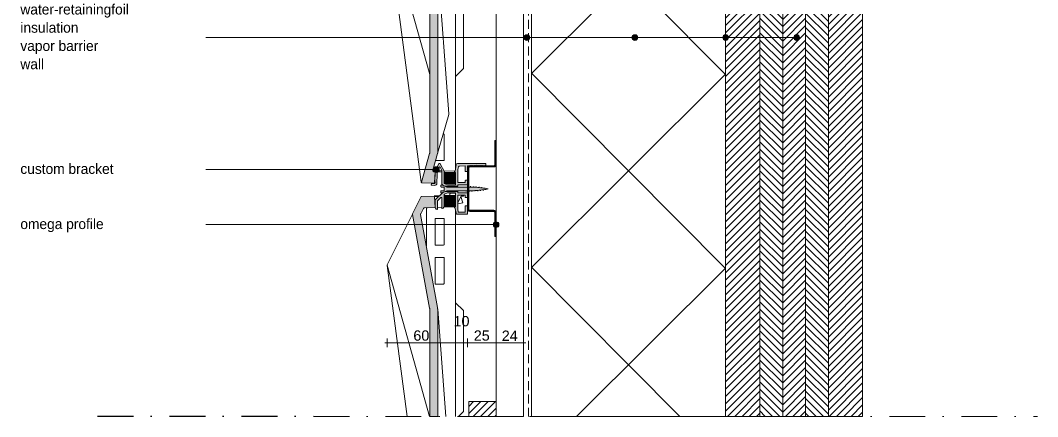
# Paper-space layout 'd-02 bottom connection windowframe' of a CAD drawing. Header units: millimetres. Extents: x 12 to 195, y 11 to 236.
# Drawn here: x 11.8 to 190, y 97.3 to 166.6 of the extents above; entities that cross this region are included whole.
import ezdxf
from ezdxf.xclip import XClip

# ---------------------------------------------------------------- set-up
doc = ezdxf.new("R2010")
doc.units = ezdxf.units.MM
doc.header["$MEASUREMENT"] = 0
doc.header["$XCLIPFRAME"] = 0
doc.linetypes.add('B0302', pattern=[12.51000022888184, 6.260000228881836, -3.125, 0, -3.125000000000004])
doc.linetypes.add('B0701', pattern=[2.341199934482575, 1.559999942779541, -0.7811999917030339])
for name, color, linetype in [('#01', 7, 'Continuous'), ('Dim - 1_50_100', 7, 'Continuous'), ('Info - 1_50_100', 7, 'Continuous'), ('Info - 1_5_10', 7, 'Continuous'), ('Info - English', 7, 'Continuous')]:
    doc.layers.add(name, color=color, linetype=linetype)
doc.styles.add('GENERATED_STYLE_3', font='Helvetica.ttc')
doc.styles.add('GENERATED_STYLE_4', font='')
doc.styles.get('GENERATED_STYLE_4').set_extended_font_data('Work Sans')
pattern_1 = [(44.99999999999999, (-5626.126061456678, 31.24545389314201), (-0.6363961030678926, 0.6363961030678927), [])]
pattern_2 = [(315, (-5626.126061456678, 31.24545389314201), (0.6363961030678926, 0.6363961030678927), [])]

# ---------------------------------------------------------------- blocks, each defined once
blk = doc.blocks.new('Drawing_2_1', base_point=(-5626.126061456678, 31.24545389314201))
at = {"layer": '#01', "linetype": 'Continuous', "lineweight": 0, "true_color": 0x000000}
for points in [[(100.0186748125449, 163.6097720592088), (100.0567350520374, 163.4184303424741), (100.1651214186543, 163.256218665317), (100.3273330958114, 163.1478322987003), (100.5186748125455, 163.1097720592086), (100.7100165292796, 163.1478322987003), (100.8722282064367, 163.256218665317), (100.9806145730536, 163.4184303424741), (101.0186748125461, 163.6097720592088), (100.9806145730536, 163.8011137759436), (100.8722282064367, 163.9633254531007), (100.7100165292796, 164.0717118197174), (100.5186748125455, 164.1097720592091), (100.3273330958114, 164.0717118197174), (100.1651214186543, 163.9633254531007), (100.0567350520374, 163.8011137759436)], [(118.9547312846715, 163.6097720592088), (118.9927915241631, 163.4184303424741), (119.10117789078, 163.256218665317), (119.2633895679371, 163.1478322987003), (119.4547312846721, 163.1097720592086), (119.6460730014062, 163.1478322987003), (119.8082846785633, 163.256218665317), (119.9166710451802, 163.4184303424741), (119.9547312846718, 163.6097720592088), (119.9166710451802, 163.8011137759436), (119.8082846785633, 163.9633254531007), (119.6460730014062, 164.0717118197174), (119.4547312846721, 164.1097720592091), (119.2633895679371, 164.0717118197174), (119.10117789078, 163.9633254531007), (118.9927915241631, 163.8011137759436)], [(134.8459341515129, 163.6097720592088), (134.8839943910054, 163.4184303424741), (134.9923807576223, 163.256218665317), (135.1545924347795, 163.1478322987003), (135.3459341515135, 163.1097720592086), (135.5372758682476, 163.1478322987003), (135.6994875454047, 163.256218665317), (135.8078739120216, 163.4184303424741), (135.8459341515141, 163.6097720592088), (135.8078739120216, 163.8011137759436), (135.6994875454047, 163.9633254531007), (135.5372758682476, 164.0717118197174), (135.3459341515135, 164.1097720592091), (135.1545924347795, 164.0717118197174), (134.9923807576223, 163.9633254531007), (134.8839943910054, 163.8011137759436)], [(147.2864380636816, 163.6097720592088), (147.3244983031732, 163.4184303424741), (147.4328846697901, 163.256218665317), (147.5950963469472, 163.1478322987003), (147.7864380636822, 163.1097720592086), (147.9777797804163, 163.1478322987003), (148.1399914575734, 163.256218665317), (148.2483778241903, 163.4184303424741), (148.2864380636819, 163.6097720592088), (148.2483778241903, 163.8011137759436), (148.1399914575734, 163.9633254531007), (147.9777797804163, 164.0717118197174), (147.7864380636822, 164.1097720592091), (147.5950963469472, 164.0717118197174), (147.4328846697901, 163.9633254531007), (147.3244983031732, 163.8011137759436)], [(84.18939671923465, 140.5031805296066), (84.22745695872713, 140.3118388128719), (84.33584332534406, 140.1496271357147), (84.49805500250119, 140.041240769098), (84.68939671923525, 140.0031805296063), (84.88073843596933, 140.041240769098), (85.04295011312647, 140.1496271357147), (85.15133647974338, 140.3118388128719), (85.18939671923587, 140.5031805296066), (85.15133647974338, 140.6945222463413), (85.04295011312647, 140.8567339234985), (84.88073843596933, 140.9651202901151), (84.68939671923525, 141.0031805296068), (84.49805500250119, 140.9651202901151), (84.33584332534406, 140.8567339234985), (84.22745695872713, 140.6945222463413)], [(94.64593415151424, 130.8629485474509), (94.68399439100583, 130.6716068307162), (94.79238075762275, 130.5093951535591), (94.95459243477988, 130.4010087869424), (95.14593415151396, 130.3629485474507), (95.33727586824892, 130.4010087869424), (95.49948754540605, 130.5093951535591), (95.60787391202209, 130.6716068307162), (95.64593415151457, 130.8629485474509), (95.60787391202209, 131.0542902641857), (95.49948754540605, 131.2165019413428), (95.33727586824892, 131.3248883079595), (95.14593415151396, 131.3629485474512), (94.95459243477988, 131.3248883079595), (94.79238075762275, 131.2165019413428), (94.68399439100583, 131.0542902641857)]]:
    blk.add_hatch(color=18, dxfattribs=at).paths.add_polyline_path(points)
at = {"layer": 'Info - 1_50_100', "linetype": 'Continuous', "lineweight": 0, "true_color": 0x000000}
h = blk.add_hatch(dxfattribs=at)
h.set_pattern_fill('310_Naaldhout__01__0001', color=18, style=0, pattern_type=2)
h.set_pattern_definition(pattern_1)
h.paths.add_polyline_path([(141.3459342142911, 203.7459770742161), (135.3459349593499, 203.7459770742161), (135.3459349593499, 97.3009096612989), (141.3459342142911, 97.3009096612989)])
h = blk.add_hatch(dxfattribs=at)
h.set_pattern_fill('310_Naaldhout__02__0001', color=18, style=0, pattern_type=2)
h.set_pattern_definition(pattern_2)
h.paths.add_polyline_path([(145.3459346613264, 203.7459770742161), (141.3459342142911, 203.7459770742161), (141.3459342142911, 97.3009096612989), (145.3459346613264, 97.3009096612989)])
h = blk.add_hatch(dxfattribs=at)
h.set_pattern_fill('310_Naaldhout__01__0001', color=18, style=0, pattern_type=2)
h.set_pattern_definition(pattern_1)
h.paths.add_polyline_path([(149.3459351083617, 203.7459770742161), (145.3459346613264, 203.7459770742161), (145.3459346613264, 97.3009096612989), (149.3459351083617, 97.3009096612989)])
h = blk.add_hatch(dxfattribs=at)
h.set_pattern_fill('310_Naaldhout__02__0001', color=18, style=0, pattern_type=2)
h.set_pattern_definition(pattern_2)
h.paths.add_polyline_path([(153.3459355553969, 203.7459770742161), (149.3459351083617, 203.7459770742161), (149.3459351083617, 97.3009096612989), (153.3459355553969, 97.3009096612989)])
h = blk.add_hatch(dxfattribs=at)
h.set_pattern_fill('310_Naaldhout__01__0001', color=18, style=0, pattern_type=2)
h.set_pattern_definition(pattern_1)
h.paths.add_polyline_path([(159.3459348103381, 203.7459770742161), (153.3459355553969, 203.7459770742161), (153.3459355553969, 97.3009096612989), (159.3459348103381, 97.3009096612989)])
h = blk.add_hatch(dxfattribs=at)
h.set_pattern_fill('415_Isolatie_ruit_0001', color=18, style=0, pattern_type=2)
h.set_pattern_definition([(314.8482473275195, (101.3459341515137, 89.44881628600525), (16.97032465217232, 16.8806672543051), []), (224.8482473275195, (101.3459341515137, 89.44881628600525), (-16.97032465217232, 17.06045824264919), [])])
h.paths.add_polyline_path([(135.3459349593499, 194.2146892252307), (101.3459354063853, 194.2146892252307), (101.3459354063853, 97.3009096612989), (135.3459349593499, 97.3009096612989)])
at = {"layer": 'Info - 1_5_10', "linetype": 'Continuous', "lineweight": 0, "true_color": 0xd1d7d8}
for points in [[(84.90742535802642, 176.0041825912067), (84.90619639271557, 176.0758178934265), (84.90252419602928, 176.1483370979069), (84.89645269029467, 176.2208728185533), (84.88805449544489, 176.2925574717249), (84.87743006042159, 176.3625336532099), (81.91210385264291, 192.6254540768488), (81.90953653151212, 192.649644818803), (81.90949844483254, 192.6742896135644), (81.9119900606351, 192.6990856103128), (81.91698076037035, 192.7237281001622), (81.92440921516476, 192.7479142606167), (81.93204679848876, 192.7667346212543), (82.39677168995208, 193.6981740867171, -0.274850241217524), (82.56873673623488, 193.808728648783), (84.44349233600512, 193.8741965569357), (84.37692764153849, 195.7803600073999, 0.4140854320686252), (84.27354233204909, 195.8768106569209), (82.08160799476883, 195.8012267142561, 0.2749678799591762), (82.02999224743124, 195.7680594348934), (80.51525992831365, 192.7333253803982), (80.5098117718286, 192.719114942981), (80.50563142822486, 192.7019761349428), (80.50388815547916, 192.6846274784215), (80.50462390025803, 192.6674864171469), (83.49431848352484, 176.2691359485554), (83.50066639748644, 176.2218632636327), (83.50497478797259, 176.1735793550214), (83.50715211415593, 176.1253101160417), (83.50742536901379, 143.3815390356222), (83.50633680718201, 143.3626439426517), (83.50309418682312, 143.3437434614721), (82.06681063023336, 138.2736783624422, 0.4868916708555518), (82.12247049683263, 138.1973578487223), (84.27354233204997, 138.1231829578528, 0.414085432068016), (84.37692764153849, 138.2196336073737), (84.44349233600512, 140.1257970578277), (84.2510070895095, 140.132518790751, -0.4867563807648648), (84.0655616452981, 140.3869174696731), (84.89514767103313, 143.3149141647), (84.9012107872662, 143.3408698899009), (84.90524820282275, 143.367086937884), (84.90721887794805, 143.3932988160807)], [(86.20692684922382, 138.0565145262262), (88.04593420629558, 137.9931004794306), (88.04593420629558, 139.9999970156677), (86.04349232366192, 140.0699238270718), (86.11043399485041, 138.152965175747, 0.3940368226717691)], [(80.50388815547916, 132.6846274784214), (80.50462390025803, 132.6674864171468), (83.49431848352484, 116.2691359485553), (83.50066639748644, 116.2218632636327), (83.50497478797259, 116.1735793550213), (83.50715211415593, 116.1253101160417), (83.50730920842776, 97.3009096612989), (84.90730693580684, 97.3009096612989), (84.90742535802642, 116.0041825912067), (84.90619639271557, 116.0758178934264), (84.90252419602928, 116.1483370979069), (84.89645269029467, 116.2208728185532), (84.88805449544489, 116.2925574717249), (84.87743006042159, 116.3625336532098), (81.91210385264291, 132.6254540768487), (81.90953653151212, 132.649644818803), (81.90949844483254, 132.6742896135644), (81.9119900606351, 132.6990856103128), (81.91698076037035, 132.7237281001621), (81.92440921516476, 132.7479142606167), (81.93204679848876, 132.7667346212542), (82.39677168995208, 133.698174086717, -0.2748502412175134), (82.56873673623488, 133.808728648783), (84.44349233600512, 133.8741965569357), (84.37692764153849, 135.7803600073998, 0.4140854320686544), (84.27354233204909, 135.8768106569208), (82.08160799476883, 135.801226714256, 0.2749678799591278), (82.02999224743124, 135.7680594348933), (80.51525992831365, 132.7333253803981), (80.5098117718286, 132.7191149429809), (80.50563142822486, 132.7019761349427)], [(88.04593420629558, 136.0068931353432), (86.20692684922471, 135.9434790885476, 0.3940368226724141), (86.11043399485041, 135.8470284390265), (86.04349232366192, 133.9300697876915), (88.04593420629558, 133.9999965990957)]]:
    blk.add_hatch(color=254, dxfattribs=at).paths.add_polyline_path(points)
at = {"layer": 'Info - 1_5_10', "linetype": 'Continuous', "lineweight": 0, "true_color": 0x99a3a6}
h = blk.add_hatch(dxfattribs=at)
h.set_pattern_fill('ANSI31_0001', color=253, style=0, pattern_type=2)
h.set_pattern_definition([(135, (417.7347873130586, 52.34464899630595), (0.1122532015133644, 0.1122532015133644), [])])
h.paths.add_polyline_path([(90.14593419008588, 133.571206571831, 0.4142135623730953), (90.5459341870003, 133.1712065749168), (94.74593415459952, 133.1712065749168, -0.4142135623730989), (94.94593415305718, 132.9712065764597), (94.94593415305718, 128.7712066088597), (95.14593415151396, 128.7712066088597), (95.14593415151396, 132.9712065764597, 0.4142135623730951), (94.74593415459952, 133.3712065733739), (90.5459341870003, 133.3712065733739, -0.4142135623730951), (90.34593418854264, 133.571206571831), (90.34593418854264, 140.7712065162882, -0.4142135623730953), (90.5459341870003, 140.9712065147453), (94.74593415459952, 140.9712065147453, 0.4142135623730989), (95.14593415151396, 141.3712065116595), (95.14593415151396, 145.5712064792595), (94.94593415305718, 145.5712064792595), (94.94593415305718, 141.3712065116595, -0.4142135623730951), (94.74593415459952, 141.1712065132024), (90.5459341870003, 141.1712065132024, 0.4142135623730951), (90.14593419008588, 140.7712065162882)])
at = {"layer": 'Info - 1_5_10', "linetype": 'Continuous', "lineweight": 0, "true_color": 0xe9ebeb}
for points in [[(88.48593420290118, 137.8228710930887), (90.08593419055887, 137.8228710930886, 0.4142135623730989), (90.12593419025006, 137.86287109278), (90.12593419025006, 138.5828710872257, 0.4142135623726788), (90.08593419055887, 138.6228710869172), (89.78593419287328, 138.6228710869172, 0.4142135623734071), (89.74593419318123, 138.5828710872257), (89.74593419318123, 138.2628710896944, -0.414213562372891), (89.70593419349004, 138.2228710900028), (88.48593420290207, 138.2228710900029, -0.4142135623736158), (88.44593420321002, 138.2628710896944), (88.4466965958124, 140.5098667748495), (88.53805237312962, 140.9710606379247, -0.3384598538292494), (88.6838417657767, 141.0995812941503), (89.70314393456214, 141.1708578452206, -0.4348123749608888), (89.74593419318123, 141.130955283518), (89.74593419318123, 140.2170387967937, 0.4142135623726783), (89.78593419287328, 140.1770387971023), (90.10593419040447, 140.1770387971023, 0.414213562372683), (90.14593419009654, 140.2170387967937), (90.14593419009654, 141.1312065135166, -0.414213562372679), (90.1859341897877, 141.171206513208), (90.54105510174625, 141.171206513208, 0.1532443589490947), (90.56391224442618, 141.1783804408875, -0.3138593383616773), (90.67819795782839, 141.1783804408868, 0.3138593383651004), (90.72391224319088, 141.1783804408868, -0.3138593383655107), (90.83819795659487, 141.1783804408868, 0.3138593383656995), (90.88391224195558, 141.1783804408868, -0.3138593383655549), (90.99819795536047, 141.1783804408868, 0.3138593383655878), (91.04391224072205, 141.1783804408868, -0.3138593383653822), (91.15819795412605, 141.1783804408868, 0.3138593383652675), (91.20391223948765, 141.1783804408867, -0.3138593383656388), (91.31819795289164, 141.1783804408867, 0.3138593383651566), (91.36391223825325, 141.1783804408867, -0.3138593383656388), (91.47819795165813, 141.1783804408867, 0.3138593383652113), (91.52391223701883, 141.1783804408867, -0.3138593383653824), (91.63819795042284, 141.1783804408867, 0.3138593383654765), (91.68391223578531, 141.1783804408867, -0.3138593383656388), (91.79819794918842, 141.1783804408867, 0.3138593383654904), (91.84391223455091, 141.1783804408867, -0.3138593383656214), (91.9581979479549, 141.1783804408868, 0.3138593383652675), (92.00391223331562, 141.1783804408867, -0.3138593383656388), (92.1181979467205, 141.1783804408867, 0.3138593383654904), (92.16391223208208, 141.1783804408868, -0.3138593383653768), (92.27819794548608, 141.1783804408868, 0.3138593383658112), (92.32391223084768, 141.1783804408868, -0.3138593383655778), (92.43819794425167, 141.1783804408867, 0.3138593383654765), (92.48391222961328, 141.1783804408867, -0.3138593383655158), (92.59819794301727, 141.1783804408867, 0.3138593383654765), (92.64391222837887, 141.1783804408867, -0.3138593383655778), (92.75819794178287, 141.1783804408867, 0.3138593383653787), (92.80391222714445, 141.1783804408867, -0.3138308322873239), (92.91818942186403, 141.1783863718794, 0.2165739806985618), (92.95074458199704, 141.1724091165833), (93.31563559064548, 141.2636318687454, 0.3441507314089047), (93.34593416541014, 141.3024375684518), (93.34593416541014, 141.5121108245451, 0.4131689875748955), (93.30607687413828, 141.5521105696645), (91.7849329794187, 141.5575376052997), (91.74593297971967, 141.5186764989866), (91.70693298002064, 141.5578158884904), (88.35441974656266, 141.5697767613893, 0.3788661086953874), (88.1552851979448, 141.394859972629), (88.05659326144699, 140.6141167029918), (88.0530871748091, 140.597663456728), (87.88765244057385, 140.0515947012092, 0.5032455528953111), (87.92593420722206, 139.9999970156448), (88.04593420629558, 139.9999970156448), (88.04593420629558, 137.9216990531879, -0.4142135623730951), (87.94593420706764, 137.8216990539594), (86.65369810948408, 137.8216990539594, -0.1066148289769721), (86.61247929384253, 137.8305891795035), (86.04709176187964, 138.0863748973793, -0.2945892852057491), (86.02357928844472, 138.1228188468532), (86.02357928844472, 140.0739156835526), (86.05070899270385, 140.0739156835526, 0.5621092908558138), (86.08623349379042, 140.1323007260196), (85.37026063414466, 141.5157393690999, 0.280320148986189), (85.28144938142823, 141.5697767613894), (85.18951574843658, 141.5697767613894, 0.279324642321902), (85.10087483494911, 141.5160670235769), (84.40890974239235, 140.1910276734262, 0.551884878663994), (84.44297012793012, 140.1325359360875), (84.47188063572142, 140.131526358909), (84.41142550391945, 138.4003178923878, 0.2701768614908147), (84.43048695660326, 138.3648250351657, -0.2701768615463996), (84.44954840928798, 138.3293321779302), (84.44237209014017, 138.1238292855705, -0.3824410570997929), (84.40538472844406, 138.08533704397), (83.83542904835828, 138.0426381716911, 0.3824410571265239), (83.79844168667017, 138.004145930098), (83.7927127299487, 137.8400900750497, 0.4142135623728338), (83.86987203576712, 137.7573468497795), (84.36835239263374, 137.7399395320705, 0.4142135624145878), (84.7820685189875, 138.1257360612191), (84.83455901446035, 139.6288671845333, 0.1638864810348171), (84.81630517503547, 139.6900418028718, -0.1638864810348737), (84.79805133561058, 139.7512164212103), (84.81573457757551, 140.2575982169936, -0.1120556062271076), (84.82703274601988, 140.3003985287664), (85.1457680817278, 140.910742701672, -0.6071877930533163), (85.32322024793082, 140.9104150471949), (85.62120179835198, 140.3346401610042, -0.1199640936569042), (85.64357929137678, 140.2427149471262), (85.64357929137589, 138.0879639677561, 0.2945892852054213), (85.87870402572406, 137.7235244730178), (86.2153868551534, 137.5712065417698), (88.44593420321002, 137.5712065417698), (88.44593420321002, 137.7828710933972, -0.4142135623730953)], [(90.14593419009654, 134.1253742913368, 0.4142135623727902), (90.10593419040447, 134.1653742910282), (89.78593419287328, 134.1653742910282, 0.4142135623725869), (89.74593419318123, 134.1253742913368), (89.74593419318123, 133.1112065753853, -0.4142135623732983), (89.70593419349004, 133.0712065756938), (88.53226680065518, 133.0712065756939, -0.3798864104167328), (88.49254781578875, 133.1064734774046), (88.44621521803475, 133.4952851513814), (88.44593420321002, 135.9795420007879, -0.4142135623725869), (88.48593420290118, 136.0195420004794), (89.70593419349004, 136.0195420004794, -0.4142135623731967), (89.74593419318123, 135.9795420007879), (89.74593419318123, 135.6595420032565, 0.4142135623727902), (89.78593419287328, 135.619542003565), (90.08593419055887, 135.619542003565, 0.4142135623731967), (90.12593419025006, 135.6595420032565), (90.12593419025006, 136.3795419977022, 0.4142135623730951), (90.08593419055887, 136.4195419973937), (88.48593420290118, 136.4195419973937, -0.4142135623728918), (88.44593420321002, 136.4595419970851), (88.44593420321002, 136.6712065487127), (86.21242524578233, 136.6712065487127), (85.86705385180605, 136.5149578433366, 0.07719877661468819), (85.81566536282193, 136.4813670599041), (84.50525964934653, 135.285691800865, 0.2034522994250026), (84.44924944444222, 135.1397802285576), (84.48957758386567, 133.9902711531072, 0.0545292150075244), (84.4926952684073, 133.9687487687264), (84.54770986104964, 133.755790244691, 0.350472870643332), (84.86513194944845, 133.5233164226717, 0.4119366216233153), (84.90342642314008, 133.5646520827921), (84.8558927155576, 134.9506288573931, -0.2032898881060238), (84.9119072359299, 135.0964157357086), (85.46176574271414, 135.5921139471441, -0.6492723048424657), (85.62872375323494, 135.5179386429711), (85.63047241493749, 133.7450800663476, 0.413485737911898), (85.67041242574369, 133.7051195656504, 0.3485358030604757), (85.97765551781134, 133.9481545476615), (86.02716296873592, 134.1704343986239, 0.05488477589012855), (86.02955468079188, 134.1921913103603), (86.02923272450181, 136.0825694873923, -0.2946355591848806), (86.08801390665289, 136.1736963923996), (86.61177916956132, 136.4106518718564, -0.1066148289371741), (86.65299798518866, 136.4195419973939), (87.94593420706764, 136.4195419973938, -0.4142135623730543), (88.04593420629647, 136.3195419981652), (88.04593420629647, 133.9999970619303), (87.92593420722206, 133.9999970619303, 0.5032455528954611), (87.88765244057385, 133.948399376366), (88.04947787075079, 133.4142442506209, -0.04391846951814006), (88.05666396184186, 133.3799213111602), (88.12010485215805, 132.8475410873328, 0.3798864104170209), (88.3186997764902, 132.6712065787796), (90.10593419040447, 132.6712065787796, 0.4142135623726885), (90.14593419009564, 132.7112065784709)]]:
    blk.add_hatch(color=254, dxfattribs=at).paths.add_polyline_path(points)
at = {"layer": 'Info - 1_5_10', "linetype": 'Continuous', "lineweight": 0, "true_color": 0xffffff}
blk.add_hatch(color=7, dxfattribs=at).paths.add_polyline_path([(93.77788210203164, 137.1183751941698, 0.01785136125707845), (92.67743919648908, 137.3038522675096), (92.66656779819814, 137.4274784748051), (92.65586505034929, 137.3078495805944, 0.00772063941541663), (92.17611744773357, 137.3618299977657), (92.16646270716922, 137.4699962078921), (92.15724860361885, 137.3647334089423, 0.007718178801854274), (91.67617864235922, 137.4033962947905), (91.6665369264189, 137.514603691475), (91.65701565044948, 137.4046685233873, 0.00767841956179536), (91.1774882105707, 137.4288196073016), (91.1665313454586, 137.5582309025326), (91.15544527893071, 137.4295750911552, 0.007604617725414691), (90.68000439328384, 137.4382982885655), (90.66653450209384, 137.6019024945967), (90.6524630550889, 137.438360415096), (90.1805244219851, 137.4383682901382), (90.16644293687915, 137.6093652247101), (90.15173730895486, 137.4383751917012), (86.52998742110185, 137.4383751917013), (85.6267793686163, 137.8197297027511, 0.5367041045605829), (85.48788216598346, 137.7276047473206), (85.48883730438739, 137.4630071311335), (85.49466411147489, 137.4539417601605), (85.5051679547847, 137.4490350748467), (86.03788216174024, 137.4488439078267), (86.03788216174024, 136.7879064805439), (85.50250268309068, 136.7871519032035), (85.49334733555457, 136.7815104798827), (85.48819405452512, 136.7711159893776), (85.48788216598346, 136.5091456410192, 0.5367041045608849), (85.6267793686163, 136.4170206855888), (86.52998742110185, 136.7983751966385), (89.90173731091832, 136.7983751966386), (89.91070959247605, 136.695033317096), (89.92279322937247, 136.6950333170954), (89.93052979736672, 136.7983751966384), (90.40173735798263, 136.7983751966387), (90.41768987032751, 136.6251356297669), (90.43052098969096, 136.7983751966383), (90.63096837901429, 136.7983751966383, 0.004369740764550668), (90.904217485277, 136.7998080352007), (90.91781359664265, 136.6557697789787), (90.92859431841393, 136.8012085032149, 0.00764654708744964), (91.40648143722885, 136.8168327640289), (91.41775232360683, 136.6986628393459), (91.42667891702239, 136.818638227976, 0.007702917236351659), (91.90733404192919, 136.8498416672781), (91.91771492830014, 136.7418329602476), (91.92598751128057, 136.8521045926809, 0.007724266795643549), (92.4067272840725, 136.8987945429545), (92.41774288413308, 136.7858677688478), (92.42659126960095, 136.9018375563383, 0.007706227061607669), (92.90436625520027, 136.9645548767627), (92.91780343107004, 136.8303073666889), (92.92874182645593, 136.9681572330117, 0.01379228786825686)])
at = {"layer": 'Info - 1_5_10', "linetype": 'Continuous', "lineweight": 0, "true_color": 0x99a3a6}
h = blk.add_hatch(dxfattribs=at)
h.set_pattern_fill('310_Naaldhout__01__0001', color=253, style=0, pattern_type=2)
h.set_pattern_definition(pattern_1)
h.paths.add_polyline_path([(90.34593346923252, 97.3009096612989), (95.14593287318549, 97.3009096612989), (95.14593287318549, 99.9191372260892), (90.34593346923252, 99.9191372260892)])
at = {"layer": '#01', "color": 9, "linetype": 'Continuous', "lineweight": 0}
for p, q in [((134.8459352573735, 163.6097709432767), (44.30875578165664, 163.6097709432767)), ((100.0186748980764, 163.6097709432767), (44.30875578165664, 163.6097709432767)), ((147.286438142241, 163.6097709432767), (56.7492614977475, 163.6097709432767)), ((118.9547317192384, 163.6097709432767), (61.12411308204046, 163.6097709432767)), ((84.18939587654722, 140.5031806004305), (44.30875578165664, 140.5031806004305)), ((94.645933171209, 130.862947277826), (44.30875578165664, 130.862947277826))]:
    blk.add_line(p, q, dxfattribs=at)
at = {"layer": '#01', "color": 4, "linetype": 'Continuous', "lineweight": 0, "flags": 128}
blk.add_lwpolyline([(159.3459341515135, 97.3009096612989), (159.3459341515135, 203.7459769549847), (135.3459341515135, 203.7459769549847), (135.3459341515135, 97.3009096612989)], dxfattribs=at)
at = {"layer": '#01', "color": 1, "linetype": 'B0302', "lineweight": 0, "flags": 128}
blk.add_lwpolyline([(25.34412903616978, 97.3009096612989), (190.0000826690835, 97.3009096612989)], dxfattribs=at)
at = {"layer": '#01', "color": 1, "linetype": 'Continuous', "lineweight": 0}
for centre in [(100.5186748125455, 163.6097720592086), (119.4547312846721, 163.6097720592086), (135.3459341515135, 163.6097720592086), (147.7864380636822, 163.6097720592086), (84.68939671923525, 140.5031805296063), (95.14593415151396, 130.8629485474507)]:
    blk.add_circle(centre, 0.5, dxfattribs=at)
at = {"layer": 'Dim - 1_50_100', "color": 1, "linetype": 'Continuous', "lineweight": 0}
for p, q in [((76.07537878787929, 109.419941293514), (76.07537878787929, 110.9199403994435)), ((88.04593540638533, 109.419941293514), (88.04593540638533, 110.9199403994435)), ((90.14593302219726, 109.419941293514), (90.14593302219726, 110.9199403994435)), ((95.14593287318549, 109.419941293514), (95.14593287318549, 110.9199403994435)), ((99.9459351083618, 109.419941293514), (99.9459351083618, 110.9199403994435)), ((75.67537789380877, 110.1699408464788), (76.07537878787929, 110.1699408464788)), ((76.07537878787929, 110.1699408464788), (88.04593540638533, 110.1699408464788)), ((88.04593540638533, 110.1699408464788), (90.14593302219726, 110.1699408464788)), ((90.14593302219726, 110.1699408464788), (95.14593287318549, 110.1699408464788)), ((95.14593287318549, 110.1699408464788), (99.9459351083618, 110.1699408464788)), ((99.9459351083618, 110.1699408464788), (100.345933171209, 110.1699408464788))]:
    blk.add_line(p, q, dxfattribs=at)
at = {"layer": 'Info - 1_50_100', "color": 2, "linetype": 'B0701', "lineweight": 0}
blk.add_line((100.8326232923257, 201.8146892252306), (100.8326232923257, 97.3009096612989), dxfattribs=at)
at = {"layer": 'Info - 1_50_100', "color": 9, "linetype": 'Continuous', "lineweight": 0, "flags": 128}
for points in [[(141.3459341515137, 97.3009096612989), (141.3459341515137, 203.7459769549847), (135.3459341515135, 203.7459769549847), (135.3459341515135, 97.3009096612989)], [(145.3459341515142, 97.3009096612989), (145.3459341515142, 203.7459769549847), (141.3459341515137, 203.7459769549847), (141.3459341515137, 97.3009096612989)], [(149.3459341515137, 97.3009096612989), (149.3459341515137, 203.7459769549847), (145.3459341515142, 203.7459769549847), (145.3459341515142, 97.3009096612989)], [(153.3459341515142, 97.3009096612989), (153.3459341515142, 203.7459769549847), (149.3459341515137, 203.7459769549847), (149.3459341515137, 97.3009096612989)], [(159.3459341515135, 97.3009096612989), (159.3459341515135, 203.7459769549847), (153.3459341515142, 203.7459769549847), (153.3459341515142, 97.3009096612989)], [(99.94593417300912, 97.3009096612989), (99.94593417300912, 201.0545577901176), (95.14593415151396, 201.0545577901176), (95.14593415151396, 97.3009096612989)], [(95.14593415151396, 97.3009096612989), (99.94593417300912, 97.3009096612989)], [(135.3459341515135, 97.3009096612989), (141.3459341515137, 97.3009096612989)], [(141.3459341515137, 97.3009096612989), (145.3459341515142, 97.3009096612989)], [(145.3459341515142, 97.3009096612989), (149.3459341515137, 97.3009096612989)], [(149.3459341515137, 97.3009096612989), (153.3459341515142, 97.3009096612989)], [(153.3459341515142, 97.3009096612989), (159.3459341515135, 97.3009096612989)]]:
    blk.add_lwpolyline(points, dxfattribs=at)
at = {"layer": 'Info - 1_50_100', "color": 1, "linetype": 'Continuous', "lineweight": 0, "flags": 128}
for points in [[(135.3459341515135, 97.3009096612989), (135.3459341515135, 194.2146883869943), (101.3459341515137, 194.2146883869943), (101.3459341515137, 97.3009096612989)], [(101.3459341515137, 97.3009096612989), (135.3459341515135, 97.3009096612989)]]:
    blk.add_lwpolyline(points, dxfattribs=at)
at = {"layer": 'Info - 1_5_10', "color": 9, "linetype": 'Continuous', "lineweight": 0}
for p, q in [((88.05315219464559, 140.5780438076403), (88.05315219464559, 193.429933574705)), ((84.48580514030994, 140.3284431591411), (84.065317514246, 140.3431230520911)), ((85.65079691486112, 140.0878826067247), (84.81789914288487, 140.1169649327386)), ((85.64650478029755, 140.2879113659933), (84.84034508142051, 140.3160593883093)), ((87.85315457883365, 140.2108539607051), (86.02176361371431, 140.2748028019897)), ((87.94191059890852, 140.2108539607051), (87.85315457883365, 140.2108539607051)), ((84.28075662208283, 135.880803654337), (84.48063532651504, 135.8876948519147)), ((84.48063532651504, 135.8876948519147), (85.19485954152111, 135.9123236636353)), ((85.08487217771786, 135.8119624591435), (84.48396484514745, 135.7912435668373)), ((86.01426370312137, 135.9405764412144), (86.21414240755358, 135.9474704700154)), ((87.05314712824594, 135.9764027411929), (87.05314712824594, 136.2600177067414)), ((87.14970316858641, 136.3599598901808), (88.02765702858687, 136.3902341612154)), ((88.4531530887161, 134.7577507909271), (89.00136286150298, 135.8434626498785)), ((89.31368926280952, 134.6662541466718), (88.98804195574994, 135.8170784796952)), ((89.00136286150298, 135.8434626498785), (89.42386065612902, 135.8580349563421)), ((89.45315249266908, 135.8590400406231), (89.42386065612902, 135.8580349563421)), ((89.45315249266908, 136.0235341159158), (89.45315249266908, 135.8590400406231)), ((84.52367841475383, 133.8807368970712), (84.45070929594975, 133.8781916273003)), ((84.8994921679427, 133.8938624484147), (85.63752413990463, 133.9196350743594)), ((86.05070720978517, 133.9340601572099), (85.97929526381088, 133.9315686806823)), ((87.94191059890852, 133.7971280410046), (87.85315457883365, 133.7971280410046)), ((89.31368926280952, 134.6662541466718), (88.4531530887161, 134.5145175636902)), ((82.92214597787522, 133.6314618392546), (82.92214597787522, 127.1296593930777)), ((88.05315219464559, 97.3009096612989), (88.05315219464559, 133.4299325316228))]:
    blk.add_line(p, q, dxfattribs=at)
at = {"layer": 'Info - 1_5_10', "color": 2, "linetype": 'Continuous', "lineweight": 0, "flags": 128}
for points in [[(84.90742535802642, 176.0041825912067), (84.90721887794805, 143.3932988160807), (84.90524820282275, 143.367086937884), (84.9012107872662, 143.3408698899009), (84.89514767103313, 143.3149141647), (84.0655616452981, 140.3869174696731, 0.4867563807648648), (84.2510070895095, 140.132518790751), (84.44349233600512, 140.1257970578277), (84.37692764153849, 138.2196336073737, -0.414085432068016), (84.27354233204997, 138.1231829578528), (82.12247049683263, 138.1973578487223, -0.4868916708555518), (82.06681063023336, 138.2736783624422), (83.50309418682312, 143.3437434614721), (83.50633680718201, 143.3626439426517), (83.50742536901379, 143.3815390356222), (83.50715211415593, 176.1253101160417)], [(84.90730693580684, 97.3009096612989), (84.90742535802642, 116.0041825912067), (84.90619639271557, 116.0758178934264), (84.90252419602928, 116.1483370979069), (84.89645269029467, 116.2208728185532), (84.88805449544489, 116.2925574717249), (84.87743006042159, 116.3625336532098), (81.91210385264291, 132.6254540768487), (81.90953653151212, 132.649644818803), (81.90949844483254, 132.6742896135644), (81.9119900606351, 132.6990856103128), (81.91698076037035, 132.7237281001621), (81.92440921516476, 132.7479142606167), (81.93204679848876, 132.7667346212542), (82.39677168995208, 133.698174086717, -0.274850241217524), (82.56873673623488, 133.808728648783), (84.44349233600512, 133.8741965569357), (84.37692764153849, 135.7803600073998, 0.4140854320686252), (84.27354233204909, 135.8768106569208), (82.08160799476883, 135.801226714256, 0.2749678799591762), (82.02999224743124, 135.7680594348933), (80.51525992831365, 132.7333253803981), (80.5098117718286, 132.7191149429809), (80.50563142822486, 132.7019761349427), (80.50388815547916, 132.6846274784214), (80.50462390025803, 132.6674864171468), (83.49431848352484, 116.2691359485553), (83.50066639748644, 116.2218632636327), (83.50497478797259, 116.1735793550213), (83.50715211415593, 116.1253101160417), (83.50730920842776, 97.3009096612989)]]:
    blk.add_lwpolyline(points, format="xyb", dxfattribs=at)
at = {"layer": 'Info - 1_5_10', "color": 9, "linetype": 'Continuous', "lineweight": 0, "flags": 128}
for points in [[(80.5114265629756, 192.7014943375914), (76.07537912019157, 183.826898562251, 0.1456943421884706), (76.05914687766014, 183.7449277404012), (82.04463227908043, 138.2746818868818, 0.3413294343229749), (82.12247049683263, 138.1973578487223)], [(88.05315306659267, 156.8072108469504), (89.41664438327557, 158.1707083457813, 0.1882657582162817), (89.44585006650385, 158.2373171683097), (89.44593419547698, 175.7585753835543, 0.225103346766808), (89.40857568311867, 175.8373523991438), (88.04593639755166, 177.1999972081963)], [(84.90894709798802, 176.1012280808966), (86.84160152324606, 150.2374974499803, -0.08023532614845377), (86.833358391865, 150.1413687538751), (84.90524820282275, 143.3408698899009)], [(84.54342841725816, 142.0710394377823), (85.94960548885399, 142.071017248271, 0.432265268983951), (86.0434908933021, 142.1708322375006), (86.04266174044639, 146.6442560951915, 0.374997239681182), (85.94342978965042, 146.7310681463285), (85.86274590048771, 146.7308721468257)], [(80.5114265629756, 132.7014943375913), (76.07537912019157, 123.8268985622509, 0.1456943421884706), (76.05914687766014, 123.7449277404012), (79.54011077385826, 97.3009096612989)], [(88.54684964249327, 97.3009096612989), (89.41664438327557, 98.17070834578125, 0.1882657582162817), (89.44585006650385, 98.23731716830963), (89.44593419547698, 115.7585753835543, 0.225103346766808), (89.40857568311867, 115.8373523991437), (88.04593639755166, 117.1999972081962)]]:
    blk.add_lwpolyline(points, format="xyb", dxfattribs=at)
for points in [[(76.05818192388102, 183.7515834527784), (83.513222166693, 157.1183506752944)], [(87.85315087687984, 140.2108511898549), (87.85306715349873, 140.1343456583535), (87.85300125465324, 140.0695064504048), (87.85306715349961, 140.026186012237), (87.85315087685942, 140.0109730259991)], [(90.09818696172722, 137.4383747288435), (90.10913213033245, 137.4910569216601), (90.1325696301516, 137.5717719346725), (90.14593419008499, 137.5955262028286)], [(84.38414431057862, 135.7843518638805), (84.39418254106369, 135.7861956648432), (84.41333002169227, 135.7878146611856), (84.42910761453516, 135.7887964129207), (84.44668674718869, 135.7897128866601), (84.48396312271723, 135.791242141393)], [(86.01759102225427, 135.8441258620624), (86.03879125235903, 135.8462260038644), (86.0579964899868, 135.8479874150276), (86.08840878392066, 135.8504407413171), (86.11000346858066, 135.8515440244865)], [(87.85315087687894, 133.997004301732), (87.85306715349873, 133.9817913154872), (87.85300125465412, 133.93847087732), (87.85306715350228, 133.8736316693693), (87.8531508768985, 133.7971261378646)], [(76.05818192388102, 123.7515834527783), (83.46212117573474, 97.3009096612989)], [(84.90894709798802, 116.1012280808966), (86.3137915540486, 97.3009096612989)]]:
    blk.add_lwpolyline(points, dxfattribs=at)
for points in [[(90.14593419008588, 133.571206571831), (90.14593419008588, 140.7712065162882, -0.4142135623730951), (90.5459341870003, 141.1712065132024), (94.74593415459952, 141.1712065132024, 0.4142135623730951), (94.94593415305718, 141.3712065116595), (94.94593415305718, 145.5712064792595), (95.14593415151396, 145.5712064792595), (95.14593415151396, 141.3712065116595, -0.4142135623730989), (94.74593415459952, 140.9712065147453), (90.5459341870003, 140.9712065147453, 0.4142135623730953), (90.34593418854264, 140.7712065162882), (90.34593418854264, 133.571206571831, 0.4142135623730951), (90.5459341870003, 133.3712065733739), (94.74593415459952, 133.3712065733739, -0.4142135623730951), (95.14593415151396, 132.9712065764597), (95.14593415151396, 128.7712066088597), (94.94593415305718, 128.7712066088597), (94.94593415305718, 132.9712065764597, 0.4142135623730989), (94.74593415459952, 133.1712065749168), (90.5459341870003, 133.1712065749168, -0.4142135623730953)], [(88.48593420290118, 137.8228710930887, 0.4142135623730953), (88.44593420321002, 137.7828710933972), (88.44593420321002, 137.5712065417698), (86.2153868551534, 137.5712065417698), (85.87870402572406, 137.7235244730178, -0.2945892852054213), (85.64357929137589, 138.0879639677561), (85.64357929137678, 140.2427149471262, 0.1199640936569042), (85.62120179835198, 140.3346401610042), (85.32322024793082, 140.9104150471949, 0.6071877930533163), (85.1457680817278, 140.910742701672), (84.82703274601988, 140.3003985287664, 0.1120556062271076), (84.81573457757551, 140.2575982169936), (84.79805133561058, 139.7512164212103, 0.1638864810348737), (84.81630517503547, 139.6900418028718, -0.1638864810348171), (84.83455901446035, 139.6288671845333), (84.7820685189875, 138.1257360612191, -0.4142135624145878), (84.36835239263374, 137.7399395320705), (83.86987203576712, 137.7573468497795, -0.4142135623728338), (83.7927127299487, 137.8400900750497), (83.79844168667017, 138.004145930098, -0.3824410571265239), (83.83542904835828, 138.0426381716911), (84.40538472844406, 138.08533704397, 0.3824410570997929), (84.44237209014017, 138.1238292855705), (84.44954840928798, 138.3293321779302, 0.2701768615463996), (84.43048695660326, 138.3648250351657, -0.2701768614908147), (84.41142550391945, 138.4003178923878), (84.47188063572142, 140.131526358909), (84.44297012793012, 140.1325359360875, -0.551884878663994), (84.40890974239235, 140.1910276734262), (85.10087483494911, 141.5160670235769, -0.279324642321902), (85.18951574843658, 141.5697767613894), (85.28144938142823, 141.5697767613894, -0.280320148986189), (85.37026063414466, 141.5157393690999), (86.08623349379042, 140.1323007260196, -0.5621092908558138), (86.05070899270385, 140.0739156835526), (86.02357928844472, 140.0739156835526), (86.02357928844472, 138.1228188468532, 0.2945892852057491), (86.04709176187964, 138.0863748973793), (86.61247929384253, 137.8305891795035, 0.1066148289769721), (86.65369810948408, 137.8216990539594), (87.94593420706764, 137.8216990539594, 0.4142135623730951), (88.04593420629558, 137.9216990531879), (88.04593420629558, 139.9999970156448), (87.92593420722206, 139.9999970156448, -0.5032455528953111), (87.88765244057385, 140.0515947012092), (88.0530871748091, 140.597663456728), (88.05659326144699, 140.6141167029918), (88.1552851979448, 141.394859972629, -0.3788661086953874), (88.35441974656266, 141.5697767613893), (91.70693298002064, 141.5578158884904), (91.74593297971967, 141.5186764989866), (91.7849329794187, 141.5575376052997), (93.30607687413828, 141.5521105696645, -0.4131689875748955), (93.34593416541014, 141.5121108245451), (93.34593416541014, 141.3024375684518, -0.3441507314089047), (93.31563559064548, 141.2636318687454), (92.95074458199704, 141.1724091165833, -0.2165739806985618), (92.91818942186403, 141.1783863718794, 0.3138308322873239), (92.80391222714445, 141.1783804408867, -0.3138593383653787), (92.75819794178287, 141.1783804408867, 0.3138593383655778), (92.64391222837887, 141.1783804408867, -0.3138593383654765), (92.59819794301727, 141.1783804408867, 0.3138593383655158), (92.48391222961328, 141.1783804408867, -0.3138593383654765), (92.43819794425167, 141.1783804408867, 0.3138593383655778), (92.32391223084768, 141.1783804408868, -0.3138593383658112), (92.27819794548608, 141.1783804408868, 0.3138593383653768), (92.16391223208208, 141.1783804408868, -0.3138593383654904), (92.1181979467205, 141.1783804408867, 0.3138593383656388), (92.00391223331562, 141.1783804408867, -0.3138593383652675), (91.9581979479549, 141.1783804408868, 0.3138593383656214), (91.84391223455091, 141.1783804408867, -0.3138593383654904), (91.79819794918842, 141.1783804408867, 0.3138593383656388), (91.68391223578531, 141.1783804408867, -0.3138593383654765), (91.63819795042284, 141.1783804408867, 0.3138593383653824), (91.52391223701883, 141.1783804408867, -0.3138593383652113), (91.47819795165813, 141.1783804408867, 0.3138593383656388), (91.36391223825325, 141.1783804408867, -0.3138593383651566), (91.31819795289164, 141.1783804408867, 0.3138593383656388), (91.20391223948765, 141.1783804408867, -0.3138593383652675), (91.15819795412605, 141.1783804408868, 0.3138593383653822), (91.04391224072205, 141.1783804408868, -0.3138593383655878), (90.99819795536047, 141.1783804408868, 0.3138593383655549), (90.88391224195558, 141.1783804408868, -0.3138593383656995), (90.83819795659487, 141.1783804408868, 0.3138593383655107), (90.72391224319088, 141.1783804408868, -0.3138593383651004), (90.67819795782839, 141.1783804408868, 0.3138593383616773), (90.56391224442618, 141.1783804408875, -0.1532443589490947), (90.54105510174625, 141.171206513208), (90.1859341897877, 141.171206513208, 0.414213562372679), (90.14593419009654, 141.1312065135166), (90.14593419009654, 140.2170387967937, -0.414213562372683), (90.10593419040447, 140.1770387971023), (89.78593419287328, 140.1770387971023, -0.4142135623726783), (89.74593419318123, 140.2170387967937), (89.74593419318123, 141.130955283518, 0.4348123749608888), (89.70314393456214, 141.1708578452206), (88.6838417657767, 141.0995812941503, 0.3384598538292494), (88.53805237312962, 140.9710606379247), (88.4466965958124, 140.5098667748495), (88.44593420321002, 138.2628710896944, 0.4142135623736158), (88.48593420290207, 138.2228710900029), (89.70593419349004, 138.2228710900028, 0.414213562372891), (89.74593419318123, 138.2628710896944), (89.74593419318123, 138.5828710872257, -0.4142135623734071), (89.78593419287328, 138.6228710869172), (90.08593419055887, 138.6228710869172, -0.4142135623726788), (90.12593419025006, 138.5828710872257), (90.12593419025006, 137.86287109278, -0.4142135623730989), (90.08593419055887, 137.8228710930886)], [(93.77788210203164, 137.1183751941698, -0.01379228786825686), (92.92874182645593, 136.9681572330117), (92.91780343107004, 136.8303073666889), (92.90436625520027, 136.9645548767627, -0.007706227061607669), (92.42659126960095, 136.9018375563383), (92.41774288413308, 136.7858677688478), (92.4067272840725, 136.8987945429545, -0.007724266795643549), (91.92598751128057, 136.8521045926809), (91.91771492830014, 136.7418329602476), (91.90733404192919, 136.8498416672781, -0.007702917236351659), (91.42667891702239, 136.818638227976), (91.41775232360683, 136.6986628393459), (91.40648143722885, 136.8168327640289, -0.00764654708744964), (90.92859431841393, 136.8012085032149), (90.91781359664265, 136.6557697789787), (90.904217485277, 136.7998080352007, -0.004369740764550668), (90.63096837901429, 136.7983751966383), (90.43052098969096, 136.7983751966383), (90.41768987032751, 136.6251356297669), (90.40173735798263, 136.7983751966387), (89.93052979736672, 136.7983751966384), (89.92279322937247, 136.6950333170954), (89.91070959247605, 136.695033317096), (89.90173731091832, 136.7983751966386), (86.52998742110185, 136.7983751966385), (85.6267793686163, 136.4170206855888, -0.5367041045608849), (85.48788216598346, 136.5091456410192), (85.48819405452512, 136.7711159893776), (85.49334733555457, 136.7815104798827), (85.50250268309068, 136.7871519032035), (86.03788216174024, 136.7879064805439), (86.03788216174024, 137.4488439078267), (85.5051679547847, 137.4490350748467), (85.49466411147489, 137.4539417601605), (85.48883730438739, 137.4630071311335), (85.48788216598346, 137.7276047473206, -0.5367041045605829), (85.6267793686163, 137.8197297027511), (86.52998742110185, 137.4383751917013), (90.15173730895486, 137.4383751917012), (90.16644293687915, 137.6093652247101), (90.1805244219851, 137.4383682901382), (90.6524630550889, 137.438360415096), (90.66653450209384, 137.6019024945967), (90.68000439328384, 137.4382982885655, -0.007604617725414691), (91.15544527893071, 137.4295750911552), (91.1665313454586, 137.5582309025326), (91.1774882105707, 137.4288196073016, -0.00767841956179536), (91.65701565044948, 137.4046685233873), (91.6665369264189, 137.514603691475), (91.67617864235922, 137.4033962947905, -0.007718178801854274), (92.15724860361885, 137.3647334089423), (92.16646270716922, 137.4699962078921), (92.17611744773357, 137.3618299977657, -0.00772063941541663), (92.65586505034929, 137.3078495805944), (92.66656779819814, 137.4274784748051), (92.67743919648908, 137.3038522675096, -0.01785136125707845)], [(90.14593419009654, 134.1253742913368), (90.14593419009564, 132.7112065784709, -0.4142135623726885), (90.10593419040447, 132.6712065787796), (88.3186997764902, 132.6712065787796, -0.3798864104170209), (88.12010485215805, 132.8475410873328), (88.05666396184186, 133.3799213111602, 0.04391846951814006), (88.04947787075079, 133.4142442506209), (87.88765244057385, 133.948399376366, -0.5032455528954611), (87.92593420722206, 133.9999970619303), (88.04593420629647, 133.9999970619303), (88.04593420629647, 136.3195419981652, 0.4142135623730543), (87.94593420706764, 136.4195419973938), (86.65299798518866, 136.4195419973939, 0.1066148289371741), (86.61177916956132, 136.4106518718564), (86.08801390665289, 136.1736963923996, 0.2946355591848806), (86.02923272450181, 136.0825694873923), (86.02955468079188, 134.1921913103603, -0.05488477589012855), (86.02716296873592, 134.1704343986239), (85.97765551781134, 133.9481545476615, -0.3485358030604757), (85.67041242574369, 133.7051195656504, -0.413485737911898), (85.63047241493749, 133.7450800663476), (85.62872375323494, 135.5179386429711, 0.6492723048424657), (85.46176574271414, 135.5921139471441), (84.9119072359299, 135.0964157357086, 0.2032898881060238), (84.8558927155576, 134.9506288573931), (84.90342642314008, 133.5646520827921, -0.4119366216233153), (84.86513194944845, 133.5233164226717, -0.350472870643332), (84.54770986104964, 133.755790244691), (84.4926952684073, 133.9687487687264, -0.0545292150075244), (84.48957758386567, 133.9902711531072), (84.44924944444222, 135.1397802285576, -0.2034522994250026), (84.50525964934653, 135.285691800865), (85.81566536282193, 136.4813670599041, -0.07719877661468819), (85.86705385180605, 136.5149578433366), (86.21242524578233, 136.6712065487127), (88.44593420321002, 136.6712065487127), (88.44593420321002, 136.4595419970851, 0.4142135623728918), (88.48593420290118, 136.4195419973937), (90.08593419055887, 136.4195419973937, -0.4142135623730951), (90.12593419025006, 136.3795419977022), (90.12593419025006, 135.6595420032565, -0.4142135623731967), (90.08593419055887, 135.619542003565), (89.78593419287328, 135.619542003565, -0.4142135623727902), (89.74593419318123, 135.6595420032565), (89.74593419318123, 135.9795420007879, 0.4142135623731967), (89.70593419349004, 136.0195420004794), (88.48593420290118, 136.0195420004794, 0.4142135623725869), (88.44593420321002, 135.9795420007879), (88.44621521803475, 133.4952851513814), (88.49254781578875, 133.1064734774046, 0.3798864104167328), (88.53226680065518, 133.0712065756939), (89.70593419349004, 133.0712065756938, 0.4142135623732983), (89.74593419318123, 133.1112065753853), (89.74593419318123, 134.1253742913368, -0.4142135623725869), (89.78593419287328, 134.1653742910282), (90.10593419040447, 134.1653742910282, -0.4142135623727902)], [(84.54342840978768, 131.929904932056), (85.94342978217907, 131.9301209960573, -0.4142135623730951), (86.04349088583075, 131.8038240838839), (86.04349088583075, 127.3805336927432, -0.4142135623730951), (85.94750592291601, 127.26996007161), (84.53657225231925, 127.2703263095309, -0.4142135623730951), (84.44446965627338, 127.3701522439401), (84.44446965627338, 131.8038240838839, -0.4142135623730951)], [(84.54447787756703, 125.1298071721042), (85.9444792499584, 125.1300232361055, -0.4142135623730951), (86.04454035361098, 125.003726323932), (86.04454035361098, 120.5804359327913, -0.4142135623730951), (85.94855539069535, 120.4698623116581), (84.53762172009772, 120.4702285495791, -0.4142135623730951), (84.44551912405186, 120.5700544839882), (84.44551912405186, 125.003726323932, -0.4142135623730951)]]:
    blk.add_lwpolyline(points, format="xyb", close=True, dxfattribs=at)
at = {"layer": 'Info - 1_5_10', "color": 2, "linetype": 'Continuous', "lineweight": 0, "flags": 128}
for points in [[(86.20692684922382, 138.0565145262262, -0.3940368226717691), (86.11043399485041, 138.152965175747), (86.04349232366192, 140.0699238270718), (88.04593420629558, 139.9999970156677), (88.04593420629558, 137.9931004794306)], [(88.04593420629558, 136.0068931353432), (88.04593420629558, 133.9999965990957), (86.04349232366192, 133.9300697876915), (86.11043399485041, 135.8470284390265, -0.3940368226724141), (86.20692684922471, 135.9434790885476)]]:
    blk.add_lwpolyline(points, format="xyb", close=True, dxfattribs=at)
at = {"layer": 'Info - 1_5_10', "color": 1, "linetype": 'Continuous', "lineweight": 0, "flags": 128}
for points in [[(90.34593415151448, 97.3009096612989), (90.34593415151448, 99.91913756712032), (95.14593415151396, 99.91913756712032), (95.14593415151396, 97.3009096612989)], [(95.14593415151396, 97.3009096612989), (90.34593415151448, 97.3009096612989)]]:
    blk.add_lwpolyline(points, dxfattribs=at)
at = {"layer": 'Info - 1_5_10', "color": 2, "linetype": 'Continuous', "lineweight": 0, "flags": 128}
blk.add_lwpolyline([(83.50730920842776, 97.3009096612989), (84.90730693580684, 97.3009096612989)], dxfattribs=at)
at = {"layer": 'Info - 1_5_10', "color": 9, "linetype": 'Continuous', "lineweight": 0}
for centre, radius, start, end in [((87.15315088226028, 136.2600169262121), 0.09999999922812755, 91.97493401077502, 180), ((83.11895983418171, 133.6347433746634), 0.1968406915955203, 92.84346485092095, 180.954725216507)]:
    blk.add_arc(centre, radius, start, end, dxfattribs=at)
at = {"layer": 'Dim - 1_50_100', "color": 2, "linetype": 'Continuous', "lineweight": 0, "char_height": 1.799999952316284, "width": 2.826575925121308, "attachment_point": 7, "style": 'GENERATED_STYLE_3'}
for s, insert in [('\\A1;{\\pql;\\fHelvetica|b0|i0|c0|p0;\\W1.000000;10}', (87.68264623074717, 113.0499402330434)), ('\\A1;{\\pql;\\fHelvetica|b0|i0|c0|p0;\\W1.000000;60}', (80.64736869580003, 110.5299403415239)), ('\\A1;{\\pql;\\fHelvetica|b0|i0|c0|p0;\\W1.000000;25}', (91.23264620335635, 110.5299403415239)), ('\\A1;{\\pql;\\fHelvetica|b0|i0|c0|p0;\\W1.000000;24}', (96.13264619481754, 110.5299403415239))]:
    blk.add_mtext(s, dxfattribs=dict(at, insert=insert))
at = {"layer": 'Info - English', "color": 2, "linetype": 'Continuous', "lineweight": 0, "insert": (11.81158227706636, 163.7440642238537), "char_height": 1.8, "attachment_point": 4, "line_spacing_factor": 1.063357259611968, "style": 'GENERATED_STYLE_4'}
blk.add_mtext('\\A1;{\\pql;\\fWork Sans|b0|i0|c0|p0;\\W1.000000;water-retainingfoil\\P\\pql;\\fWork Sans|b0|i0|c0|p0;\\W1.000000;insulation\\P\\pql;\\fWork Sans|b0|i0|c0|p0;\\W1.000000;vapor barrier\\P\\pql;\\fWork Sans|b0|i0|c0|p0;\\W1.000000;wall}', dxfattribs=at)
at = {"layer": 'Info - English', "color": 2, "linetype": 'Continuous', "lineweight": 0, "char_height": 1.799999999999999, "attachment_point": 4, "style": 'GENERATED_STYLE_4'}
for s, insert in [('\\A1;{\\pql;\\fWork Sans|b0|i0|c0|p0;\\W1.000000;custom bracket}', (11.81158227706636, 140.6307261799983)), ('\\A1;{\\pql;\\fWork Sans|b0|i0|c0|p0;\\W1.000000;omega profile}', (11.81158227706636, 130.7204941978427))]:
    blk.add_mtext(s, dxfattribs=dict(at, insert=insert))

psp = doc.layouts.new('d-02 bottom connection windowframe')

# ---------------------------------------------------------------- linework, layer by layer
at = {"layer": '#01', "color": 2, "linetype": 'B0302', "lineweight": 0}
psp.add_line((25.34338545788635, 97.33807798342636), (189.9993082261613, 97.26678951611723), dxfattribs=at)

# ---------------------------------------------------------------- block references
at = {"color": 4, "linetype": 'Continuous', "lineweight": 0}
ref = psp.add_blockref('Drawing_2_1', (-5626.126061456678, 31.24545389314201), dxfattribs=at)
XClip(ref).set_block_clipping_path([(10, 97.3009096612989), (200, 235.918817096418)])

doc.saveas('drawing.dxf')
